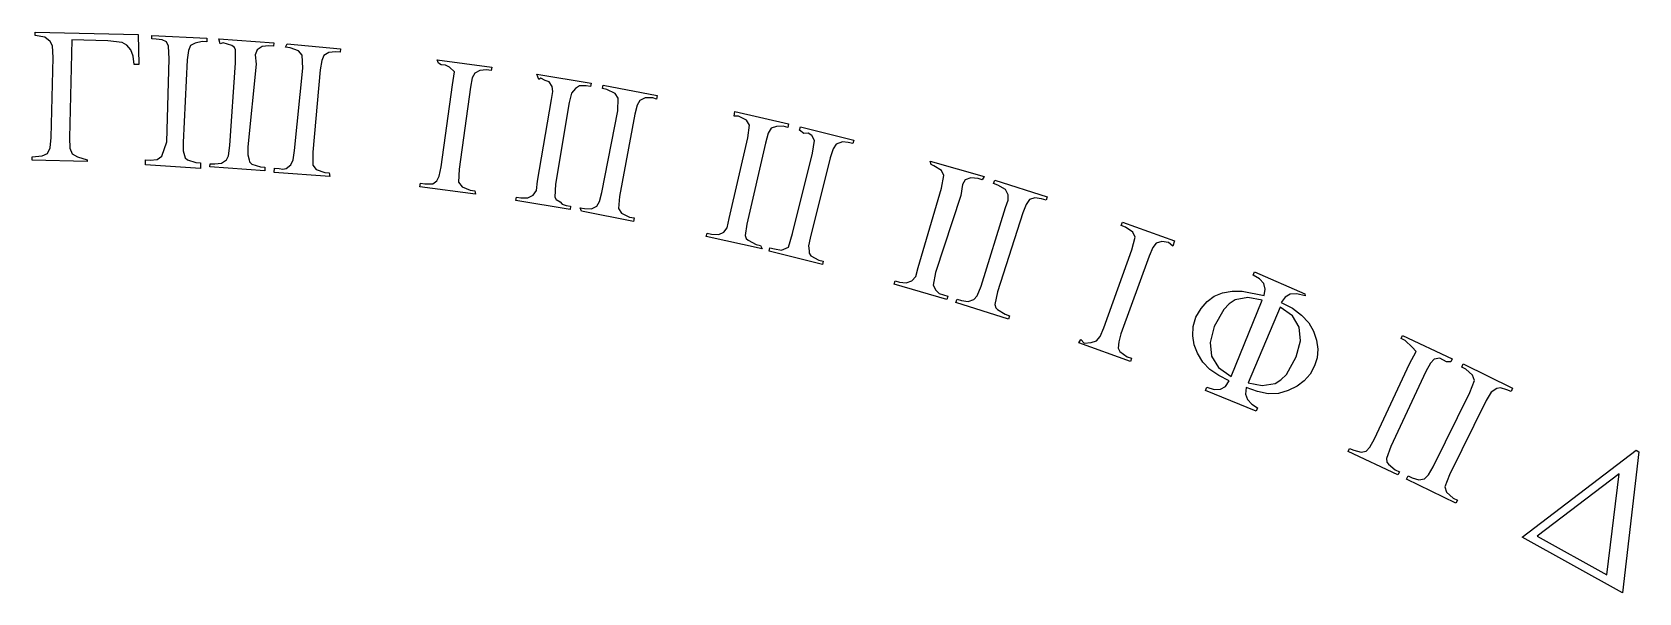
# Model space of a CAD drawing. Extents: x 0 to 660, y 0 to 661.
# Drawn here: x 332.8 to 490.7, y 605.2 to 660.3 of the extents above; entities that cross this region are included whole.
import ezdxf

# ---------------------------------------------------------------- set-up
doc = ezdxf.new("R2010")
doc.units = 0

msp = doc.modelspace()

# ---------------------------------------------------------------- linework, layer by layer
at = {"layer": 'Layer 1'}
for p, q in [((333.072, 659.997), (333.08, 660.341)), ((333.08, 660.341), (343.197, 660.099)), ((334.029375, 659.843125), (333.072, 659.997)), ((334.56, 659.432), (334.029375, 659.843125)), ((334.791, 658.98025), (334.56, 659.432)), ((334.848, 657.834), (334.791, 658.98025)), ((336.672, 659.567), (336.441, 649.942)), ((340.205, 659.482), (336.672, 659.567)), ((341.639, 659.304), (340.205, 659.482)), ((342.092, 659.0495), (341.639, 659.304)), ((342.464, 658.6), (342.092, 659.0495)), ((343.197, 660.099), (343.257, 657.15)), ((344.539, 659.674), (344.557, 660.018)), ((344.985, 659.651), (344.539, 659.674)), ((344.557, 660.018), (349.954, 659.743)), ((345.559125, 659.573125), (344.985, 659.651)), ((345.993, 659.385), (345.559125, 659.573125)), ((346.189, 658.966), (345.993, 659.385)), ((346.245, 657.697), (346.189, 658.966)), ((348.334, 659.025), (348.133875, 658.527)), ((348.808875, 659.254375), (348.334, 659.025)), ((349.481, 659.423), (348.808875, 659.254375)), ((349.936, 659.399), (349.481, 659.423)), ((349.481, 659.423), (349.481, 659.423)), ((349.954, 659.743), (349.936, 659.399)), ((351.258, 659.197), (351.142, 659.671)), ((351.142, 659.671), (356.532, 659.289)), ((351.563, 659.296), (351.258, 659.197)), ((352.4, 659.013), (351.563, 659.296)), ((352.668, 658.81275), (352.4, 659.013)), ((352.753, 658.587), (352.668, 658.81275)), ((355.3795, 658.911625), (354.898, 658.603)), ((356.053, 658.978), (355.3795, 658.911625)), ((356.508, 658.946), (356.053, 658.978)), ((356.053, 658.978), (356.053, 658.978)), ((356.532, 659.289), (356.508, 658.946)), ((357.686, 658.851), (357.849, 659.193)), ((358.131, 658.786), (357.686, 658.851)), ((357.849, 659.193), (363.1, 658.705)), ((358.963, 658.511), (358.131, 658.786)), ((363.1, 658.705), (363.068, 658.362)), ((334.656, 649.985), (334.848, 657.834)), ((342.715875, 657.966125), (342.464, 658.6)), ((342.811, 657.159), (342.715875, 657.966125)), ((343.257, 657.15), (342.811, 657.159)), ((342.811, 657.159), (342.811, 657.159)), ((346.022, 649.559), (346.245, 657.697)), ((348.029, 657.606), (347.615, 649.468)), ((348.133875, 658.527), (348.029, 657.606)), ((352.209, 649.188), (352.784, 657.316)), ((352.784, 657.316), (352.753, 658.587)), ((354.785, 657.19), (353.99, 649.063)), ((354.898, 658.603), (354.71625, 658.1095)), ((354.71625, 658.1095), (354.785, 657.19)), ((359.335, 658.078), (358.963, 658.511)), ((359.394, 656.807), (359.335, 658.078)), ((361.24625, 657.56225), (361.092, 656.646)), ((361.453, 658.051), (361.24625, 657.56225)), ((361.939875, 658.35), (361.453, 658.051)), ((362.615, 658.403), (361.939875, 658.35)), ((363.068, 658.362), (362.615, 658.403)), ((362.615, 658.403), (362.615, 658.403)), ((372.739, 657.285), (372.6, 657.626)), ((372.6, 657.626), (377.955, 656.894)), ((372.996, 657.12), (372.739, 657.285)), ((373.4215, 657.096875), (372.996, 657.12)), ((373.814, 656.887), (373.4215, 657.096875)), ((358.576, 648.692), (359.394, 656.807)), ((361.092, 656.646), (360.355, 648.531)), ((374.29, 656.439), (373.814, 656.887)), ((374.086, 655.17), (374.29, 656.439)), ((376.03825, 655.83725), (375.855, 654.928)), ((376.28, 656.316), (376.03825, 655.83725)), ((376.78, 656.55325), (376.28, 656.316)), ((377.457, 656.615), (376.78, 656.55325)), ((377.908, 656.553), (377.457, 656.615)), ((377.457, 656.615), (377.457, 656.615)), ((377.955, 656.894), (377.908, 656.553)), ((382.574, 655.667), (382.404, 656.218)), ((382.404, 656.218), (387.734, 655.327)), ((382.788, 655.805), (382.574, 655.667)), ((383.209875, 655.589625), (382.788, 655.805)), ((383.595, 655.444), (383.209875, 655.589625)), ((372.983, 647.096), (374.086, 655.17)), ((375.855, 654.928), (374.753, 646.855)), ((383.905, 654.986), (383.595, 655.444)), ((383.816, 653.719), (383.954625, 654.508125)), ((383.954625, 654.508125), (383.905, 654.986)), ((385.80525, 654.327), (385.577, 653.424)), ((386.188, 654.798), (385.80525, 654.327)), ((386.568875, 655.05975), (386.188, 654.798)), ((387.228, 655.062), (386.568875, 655.05975)), ((387.678, 654.987), (387.228, 655.062)), ((387.228, 655.062), (387.228, 655.062)), ((387.734, 655.327), (387.678, 654.987)), ((388.846, 654.779), (388.91, 655.117)), ((389.285, 654.697), (388.846, 654.779)), ((388.91, 655.117), (394.221, 654.119)), ((390.085, 654.319), (389.285, 654.697)), ((390.386, 653.856), (390.085, 654.319)), ((393.044375, 653.87625), (392.519, 653.625)), ((393.803, 653.865), (393.044375, 653.87625)), ((394.221, 654.119), (394.157, 653.733)), ((382.471, 645.682), (383.816, 653.719)), ((385.577, 653.424), (384.232, 645.387)), ((388.765, 644.582), (390.368, 652.59)), ((390.368, 652.59), (390.386, 653.856)), ((392.254125, 653.158875), (392.026, 652.26)), ((392.519, 653.625), (392.254125, 653.158875)), ((394.157, 653.733), (393.803, 653.865)), ((393.803, 653.865), (393.803, 653.865)), ((401.792, 652.069), (401.869, 652.521)), ((401.869, 652.521), (407.136, 651.309)), ((392.026, 652.26), (390.521, 644.174)), ((402.227, 652.085), (401.792, 652.069)), ((403.011, 651.676), (402.227, 652.085)), ((403.293, 651.201), (403.011, 651.676)), ((403.127, 649.941), (403.293, 651.201)), ((405.415, 650.884), (405.131375, 650.415125)), ((405.938375, 651.0715), (405.415, 650.884)), ((406.614, 651.076), (405.938375, 651.0715)), ((407.059, 650.974), (406.614, 651.076)), ((406.614, 651.076), (406.614, 651.076)), ((407.136, 651.309), (407.059, 650.974)), ((408.211, 650.696), (408.295, 651.03)), ((408.295, 651.03), (413.536, 649.713)), ((334.55025, 648.968625), (334.656, 649.985)), ((336.441, 649.942), (336.497375, 648.921875)), ((345.535, 648.139), (346.022, 649.559)), ((347.615, 649.468), (347.6145, 648.672125)), ((352.0875, 648.18075), (352.209, 649.188)), ((401.3, 642), (403.127, 649.941)), ((404.868, 649.431), (403.041, 641.459)), ((405.131375, 650.415125), (404.868, 649.431)), ((408.644, 650.378), (408.211, 650.696)), ((409.0545, 650.4005), (408.644, 650.378)), ((409.42, 650.162), (409.0545, 650.4005)), ((409.692, 649.682), (409.42, 650.162)), ((409.501, 648.425), (409.692, 649.682)), ((411.808, 649.323), (411.51525, 648.873625)), ((412.423625, 649.542625), (411.808, 649.323)), ((413.01, 649.49), (412.423625, 649.542625)), ((413.452, 649.379), (413.01, 649.49)), ((413.01, 649.49), (413.01, 649.49)), ((413.536, 649.713), (413.452, 649.379)), ((332.778, 647.732), (332.787, 648.076)), ((338.191, 647.602), (332.778, 647.732)), ((332.787, 648.076), (333.74925, 648.1645)), ((333.74925, 648.1645), (334.293, 648.412)), ((334.293, 648.412), (334.55025, 648.968625)), ((336.497375, 648.921875), (336.724, 648.354)), ((336.724, 648.354), (337.24925, 648.059125)), ((337.24925, 648.059125), (338.199, 647.777)), ((338.199, 647.777), (338.191, 647.602)), ((343.915, 647.288), (343.933, 647.765)), ((343.933, 647.765), (344.379, 647.742)), ((344.379, 647.742), (345.0695, 647.821625)), ((345.0695, 647.821625), (345.535, 648.139)), ((347.6145, 648.672125), (347.752, 648.198)), ((347.752, 648.198), (347.814, 647.975)), ((347.814, 647.975), (348.041, 647.779)), ((348.041, 647.779), (348.875, 647.513)), ((351.40125, 647.466875), (351.885, 647.775)), ((351.885, 647.775), (352.0875, 648.18075)), ((353.99, 649.063), (353.974625, 648.267)), ((353.974625, 648.267), (354.107, 647.792)), ((354.107, 647.792), (354.160625, 647.566125)), ((354.160625, 647.566125), (354.383, 647.365)), ((358.224, 647.286), (358.437125, 647.775625)), ((358.437125, 647.775625), (358.576, 648.692)), ((360.355, 648.531), (360.361, 647.26)), ((407.515, 640.523), (409.501, 648.425)), ((411.233, 647.99), (409.247, 640.087)), ((411.51525, 648.873625), (411.233, 647.99)), ((421.163, 647.327), (421.07, 647.657)), ((421.07, 647.657), (426.352, 646.129)), ((349.313, 646.92), (343.915, 647.288)), ((348.875, 647.513), (349.33, 647.49)), ((349.33, 647.49), (349.313, 646.92)), ((350.251, 647.089), (350.275, 647.401)), ((355.642, 646.707), (350.251, 647.089)), ((350.275, 647.401), (350.721, 647.401)), ((350.721, 647.401), (351.40125, 647.466875)), ((354.383, 647.365), (355.211, 647.083)), ((355.211, 647.083), (355.666, 647.051)), ((355.666, 647.051), (355.642, 646.707)), ((356.577, 646.539), (356.608, 646.975)), ((362.05, 646.143), (356.577, 646.539)), ((356.608, 646.975), (357.053, 646.934)), ((357.053, 646.934), (357.418078, 646.855266)), ((357.418078, 646.855266), (357.734875, 646.920625)), ((357.734875, 646.920625), (358.224, 647.286)), ((360.361, 647.26), (360.714, 646.826)), ((360.714, 646.826), (361.537, 646.527)), ((361.537, 646.527), (361.991, 646.486)), ((361.991, 646.486), (362.05, 646.143)), ((372.568, 645.707), (372.802875, 646.187)), ((372.802875, 646.187), (372.983, 647.096)), ((374.753, 646.855), (374.701, 645.585)), ((421.401, 647.201), (421.163, 647.327)), ((422.159, 646.745), (421.401, 647.201)), ((422.412, 646.253), (422.159, 646.745)), ((422.17, 645.006), (422.412, 646.253)), ((425.0535, 646.007625), (424.511, 645.809)), ((425.77, 645.928), (425.0535, 646.007625)), ((426.352, 646.129), (426.157, 645.799)), ((370.893, 645.129), (370.94, 645.469)), ((376.346, 644.397), (370.893, 645.129)), ((370.94, 645.469), (371.382, 645.409)), ((371.382, 645.409), (372.15125, 645.430875)), ((372.15125, 645.430875), (372.568, 645.707)), ((374.701, 645.585), (375.034, 645.136)), ((375.034, 645.136), (375.843, 644.8)), ((375.843, 644.8), (376.294, 644.738)), ((376.294, 644.738), (376.346, 644.397)), ((382.014, 644.306), (382.342625, 644.778375)), ((382.342625, 644.778375), (382.471, 645.682)), ((384.232, 645.387), (384.143, 644.12)), ((388.539125, 643.682875), (388.765, 644.582)), ((419.867, 637.189), (422.17, 645.006)), ((424.22425, 645.344), (424.074, 644.279)), ((424.511, 645.809), (424.22425, 645.344)), ((426.157, 645.799), (425.77, 645.928)), ((425.77, 645.928), (425.77, 645.928)), ((427.296, 645.451), (427.4, 645.779)), ((427.722, 645.29), (427.296, 645.451)), ((427.4, 645.779), (432.552, 644.147)), ((428.47, 644.845), (427.722, 645.29)), ((428.713, 644.348), (428.47, 644.845)), ((380.323, 643.778), (380.379, 644.118)), ((385.653, 642.886), (380.323, 643.778)), ((380.379, 644.118), (380.82, 644.044)), ((380.82, 644.044), (381.504, 644.044875)), ((381.504, 644.044875), (382.014, 644.306)), ((384.143, 644.12), (384.287875, 643.883)), ((384.287875, 643.883), (384.669, 643.661)), ((384.669, 643.661), (384.86625, 643.42775)), ((384.86625, 643.42775), (385.26, 643.301)), ((385.26, 643.301), (385.71, 643.226)), ((385.71, 643.226), (385.653, 642.886)), ((386.791, 642.722), (386.643, 643.06)), ((386.643, 643.06), (387.081, 642.977)), ((387.081, 642.977), (387.765, 642.964375)), ((387.765, 642.964375), (388.281, 643.215)), ((388.281, 643.215), (388.539125, 643.682875)), ((390.521, 644.174), (390.405, 642.987)), ((390.405, 642.987), (390.716, 642.521)), ((424.074, 644.279), (421.58, 636.685)), ((426.053, 635.338), (428.446, 643.106)), ((428.446, 643.106), (428.706625, 643.817)), ((428.706625, 643.817), (428.713, 644.348)), ((430.4835, 643.3915), (430.149, 642.567)), ((430.803, 643.862), (430.4835, 643.3915)), ((431.342875, 644.04975), (430.803, 643.862)), ((432.014, 643.957), (431.342875, 644.04975)), ((432.448, 643.819), (432.014, 643.957)), ((432.014, 643.957), (432.014, 643.957)), ((432.552, 644.147), (432.448, 643.819)), ((391.891, 641.723), (386.791, 642.722)), ((390.716, 642.521), (391.506, 642.145)), ((391.506, 642.145), (391.954, 642.061)), ((391.954, 642.061), (391.891, 641.723)), ((401.114875, 641.085125), (401.3, 642)), ((403.041, 641.459), (402.875, 640.339)), ((430.149, 642.567), (427.689, 634.799)), ((439.833, 641.315), (439.95, 641.639)), ((440.253, 641.163), (439.833, 641.315)), ((439.95, 641.639), (445.068, 639.801)), ((399.041, 640.229), (399.118, 640.564)), ((404.534, 639.017), (399.041, 640.229)), ((399.118, 640.564), (399.553, 640.464)), ((399.553, 640.464), (400.2755, 640.423625)), ((400.2755, 640.423625), (400.761, 640.654)), ((400.761, 640.654), (401.114875, 641.085125)), ((402.875, 640.339), (402.966875, 640.055125)), ((402.966875, 640.055125), (403.166, 639.862)), ((403.166, 639.862), (403.941, 639.455)), ((407.135, 639.188), (407.515, 640.523)), ((409.247, 640.087), (409.094375, 639.308625)), ((440.982, 640.663), (440.253, 641.163)), ((440.888, 638.926), (441.205, 640.157)), ((441.205, 640.157), (440.982, 640.663)), ((443.820375, 639.751875), (443.273, 639.586)), ((444.487, 639.632), (443.820375, 639.751875)), ((445.068, 639.801), (444.915, 639.287)), ((403.941, 639.455), (404.385, 639.353)), ((404.385, 639.353), (404.534, 639.017)), ((405.221, 638.797), (405.304, 639.131)), ((410.462, 637.48), (405.221, 638.797)), ((405.304, 639.131), (405.738, 639.022)), ((405.738, 639.022), (406.4425, 638.905875)), ((406.4425, 638.905875), (407.135, 639.188)), ((409.094375, 639.308625), (409.151, 638.831)), ((409.151, 638.831), (409.15475, 638.586125)), ((409.15475, 638.586125), (409.337, 638.348)), ((409.337, 638.348), (410.104, 637.925)), ((438.117, 631.263), (440.888, 638.926)), ((442.567, 638.319), (439.796, 630.656)), ((442.936875, 639.16925), (442.567, 638.319)), ((443.273, 639.586), (442.936875, 639.16925)), ((444.915, 639.287), (444.487, 639.632)), ((444.487, 639.632), (444.487, 639.632)), ((410.104, 637.925), (410.546, 637.814)), ((410.546, 637.814), (410.462, 637.48)), ((419.635125, 636.317625), (419.867, 637.189)), ((421.58, 636.685), (421.339, 635.437)), ((452.792, 636.438), (452.922, 636.757)), ((452.922, 636.757), (457.879, 634.612)), ((417.505, 635.558), (417.602, 635.888)), ((422.689, 634.031), (417.505, 635.558)), ((417.602, 635.888), (418.031, 635.762)), ((418.031, 635.762), (418.709625, 635.681)), ((418.709625, 635.681), (419.248, 635.879)), ((419.248, 635.879), (419.635125, 636.317625)), ((421.339, 635.437), (421.6, 634.943)), ((421.6, 634.943), (421.947875, 634.62875)), ((425.662125, 634.39575), (426.053, 635.338)), ((453.441844, 636.074828), (452.792, 636.438)), ((453.84325, 635.619875), (453.441844, 636.074828)), ((453.996031, 635.073234), (453.84325, 635.619875)), ((453.9, 634.435), (453.996031, 635.073234)), ((421.947875, 634.62875), (422.349, 634.49)), ((422.349, 634.49), (422.786, 634.361)), ((422.786, 634.361), (422.689, 634.031)), ((423.592, 633.755), (423.696, 634.083)), ((428.744, 632.123), (423.592, 633.755)), ((423.696, 634.083), (424.121, 633.948)), ((424.121, 633.948), (424.7985, 633.853)), ((424.7985, 633.853), (425.341, 634.04)), ((425.341, 634.04), (425.662125, 634.39575)), ((427.689, 634.799), (427.422, 633.556)), ((427.422, 633.556), (427.494, 633.22775)), ((447.697641, 633.146234), (448.275125, 633.832375)), ((448.275125, 633.832375), (448.957797, 634.353328)), ((448.957797, 634.353328), (449.79, 634.709)), ((449.79, 634.709), (450.738187, 634.872906)), ((450.455297, 633.602828), (449.925125, 633.058125)), ((451.024, 633.992), (450.455297, 633.602828)), ((450.656, 626.462), (453.706, 633.962)), ((450.738187, 634.872906), (451.73925, 634.85025)), ((452.291875, 634.22825), (451.024, 633.992)), ((451.024, 633.992), (451.024, 633.992)), ((451.73925, 634.85025), (453.9, 634.435)), ((453.706, 633.962), (452.291875, 634.22825)), ((455.938469, 634.277312), (455.553, 633.757)), ((455.553, 633.757), (456.663719, 633.173141)), ((456.452, 634.55875), (455.938469, 634.277312)), ((457.110281, 634.601313), (456.452, 634.55875)), ((457.93, 634.405), (457.110281, 634.601313)), ((457.879, 634.612), (457.93, 634.405)), ((427.494, 633.22775), (427.674, 633.057)), ((427.674, 633.057), (428.413, 632.589)), ((428.413, 632.589), (428.848, 632.451)), ((428.848, 632.451), (428.744, 632.123)), ((446.921297, 631.395562), (447.181, 632.295)), ((447.181, 632.295), (447.697641, 633.146234)), ((449.925125, 633.058125), (448.98, 631.387)), ((455.458, 633.284), (452.309, 625.849)), ((456.658906, 632.427125), (455.458, 633.284)), ((455.458, 633.284), (455.458, 633.284)), ((457.329, 631.3295), (456.658906, 632.427125)), ((456.663719, 633.173141), (457.56725, 632.507625)), ((457.56725, 632.507625), (458.263406, 631.760547)), ((437.419, 629.992), (437.771375, 630.411875)), ((437.771375, 630.411875), (438.117, 631.263)), ((439.796, 630.656), (439.601375, 629.87625)), ((446.859125, 630.4755), (446.921297, 631.395562)), ((446.994391, 629.583188), (446.859125, 630.4755)), ((448.98, 631.387), (448.563219, 629.810422)), ((457.459094, 629.991125), (457.329, 631.3295)), ((458.263406, 631.760547), (458.752, 630.932)), ((458.752, 630.932), (459.045766, 630.046109)), ((467.341, 630.197), (467.487, 630.509)), ((467.745, 630.008), (467.341, 630.197)), ((467.487, 630.509), (472.382, 628.219)), ((435.66, 629.778), (435.861, 630.101)), ((440.743, 627.94), (435.66, 629.778)), ((435.861, 630.101), (436.197, 629.735)), ((436.197, 629.735), (436.881875, 629.8005)), ((436.881875, 629.8005), (437.419, 629.992)), ((439.601375, 629.87625), (439.544, 629.254)), ((439.544, 629.254), (439.711, 628.916)), ((439.711, 628.916), (440.431, 628.418)), ((447.327, 628.767), (446.994391, 629.583188)), ((447.846797, 627.879859), (447.327, 628.767)), ((448.563219, 629.810422), (448.7035, 628.468125)), ((457.04, 628.412), (457.459094, 629.991125)), ((459.045766, 630.046109), (459.157375, 629.154125)), ((459.157375, 629.154125), (459.086547, 628.296828)), ((468.426, 629.338), (467.745, 630.008)), ((468.175, 627.722), (468.83, 628.919)), ((468.83, 628.919), (468.426, 629.338)), ((440.431, 628.418), (440.86, 628.263)), ((440.86, 628.263), (440.743, 627.94)), ((448.542375, 627.153875), (447.846797, 627.879859)), ((449.414016, 626.555953), (448.542375, 627.153875)), ((448.7035, 628.468125), (449.401031, 627.354016)), ((449.401031, 627.354016), (450.656, 626.462)), ((456.074875, 626.676375), (457.04, 628.412)), ((458.833, 627.515), (458.403625, 626.709516)), ((459.086547, 628.296828), (458.833, 627.515)), ((464.722, 620.342), (468.175, 627.722)), ((470.237625, 627.779), (469.793, 626.965)), ((470.611, 628.164), (470.237625, 627.779)), ((471.1705, 628.25625), (470.611, 628.164)), ((471.823, 627.912), (471.1705, 628.25625)), ((472.236, 627.907), (471.823, 627.912)), ((471.823, 627.912), (471.823, 627.912)), ((472.382, 628.219), (472.236, 627.907)), ((473.311, 627.391), (473.463, 627.7)), ((473.712, 627.194), (473.311, 627.391)), ((473.463, 627.7), (478.311, 625.312)), ((474.381, 626.615), (473.712, 627.194)), ((450.462, 626.053), (449.414016, 626.555953)), ((449.58525, 625.21575), (450.078937, 625.492625)), ((450.078937, 625.492625), (450.462, 626.053)), ((452.309, 625.849), (453.692125, 625.573)), ((453.692125, 625.573), (454.953, 625.789)), ((454.953, 625.789), (455.533484, 626.126703)), ((455.533484, 626.126703), (456.074875, 626.676375)), ((457.115125, 625.503922), (456.256, 625.104)), ((457.831, 626.039125), (457.115125, 625.503922)), ((458.403625, 626.709516), (457.831, 626.039125)), ((469.793, 626.965), (466.34, 619.585)), ((474.096, 624.899), (474.546, 626.088)), ((474.546, 626.088), (474.381, 626.615)), ((448.135, 625.087), (448.266, 625.406)), ((453.093, 623.054), (448.135, 625.087)), ((448.266, 625.406), (448.980937, 625.19575)), ((448.980937, 625.19575), (449.58525, 625.21575)), ((452.114, 625.375), (452.051594, 624.735781)), ((452.051594, 624.735781), (452.25525, 624.189)), ((453.228344, 624.981797), (452.114, 625.375)), ((452.25525, 624.189), (452.665531, 623.734469)), ((454.29, 624.771125), (453.228344, 624.981797)), ((455.299156, 624.794641), (454.29, 624.771125)), ((456.256, 625.104), (455.299156, 624.794641)), ((456.256, 625.104), (456.256, 625.104)), ((470.495, 617.59), (474.096, 624.899)), ((475.698, 624.11), (472.097, 616.801)), ((476.18725, 624.914875), (475.698, 624.11)), ((476.768, 625.293), (476.18725, 624.914875)), ((477.129625, 625.341625), (476.768, 625.293)), ((477.75, 625.145), (477.129625, 625.341625)), ((478.159, 625.003), (477.75, 625.145)), ((477.75, 625.145), (477.75, 625.145)), ((478.311, 625.312), (478.159, 625.003)), ((452.665531, 623.734469), (453.223, 623.372)), ((453.223, 623.372), (453.093, 623.054)), ((462.142, 619.084), (462.288, 619.396)), ((462.288, 619.396), (462.692, 619.207)), ((462.692, 619.207), (463.423625, 619.0245)), ((463.423625, 619.0245), (463.913, 619.139)), ((463.913, 619.139), (464.279625, 619.52675)), ((464.279625, 619.52675), (464.722, 620.342)), ((466.34, 619.585), (465.913, 618.388)), ((479.233, 610.678), (490.442, 619.209)), ((490.442, 619.209), (490.719, 619.055)), ((467.037, 616.794), (462.142, 619.084)), ((465.913, 618.388), (465.95225, 618.056875)), ((465.95225, 618.056875), (466.098, 617.86)), ((466.098, 617.86), (466.77, 617.299)), ((470.036125, 616.78425), (470.495, 617.59)), ((490.719, 619.055), (489.12, 605.184)), ((466.77, 617.299), (467.183, 617.106)), ((467.183, 617.106), (467.037, 616.794)), ((467.89, 616.385), (468.042, 616.693)), ((472.738, 613.997), (467.89, 616.385)), ((468.042, 616.693), (468.442, 616.496)), ((468.442, 616.496), (469.09775, 616.30025)), ((469.09775, 616.30025), (469.662, 616.403)), ((469.662, 616.403), (470.036125, 616.78425)), ((472.097, 616.801), (471.647, 615.612)), ((488.767, 616.883), (480.706, 610.764)), ((487.561, 606.955), (488.767, 616.883)), ((471.647, 615.612), (471.821, 615.081)), ((471.821, 615.081), (472.481, 614.507)), ((472.481, 614.507), (472.89, 614.305)), ((472.89, 614.305), (472.738, 613.997)), ((489.12, 605.184), (479.233, 610.678)), ((479.233, 610.678), (479.233, 610.678)), ((480.706, 610.764), (487.561, 606.955)), ((480.706, 610.764), (480.706, 610.764))]:
    msp.add_line(p, q, dxfattribs=at)

doc.saveas('drawing.dxf')
